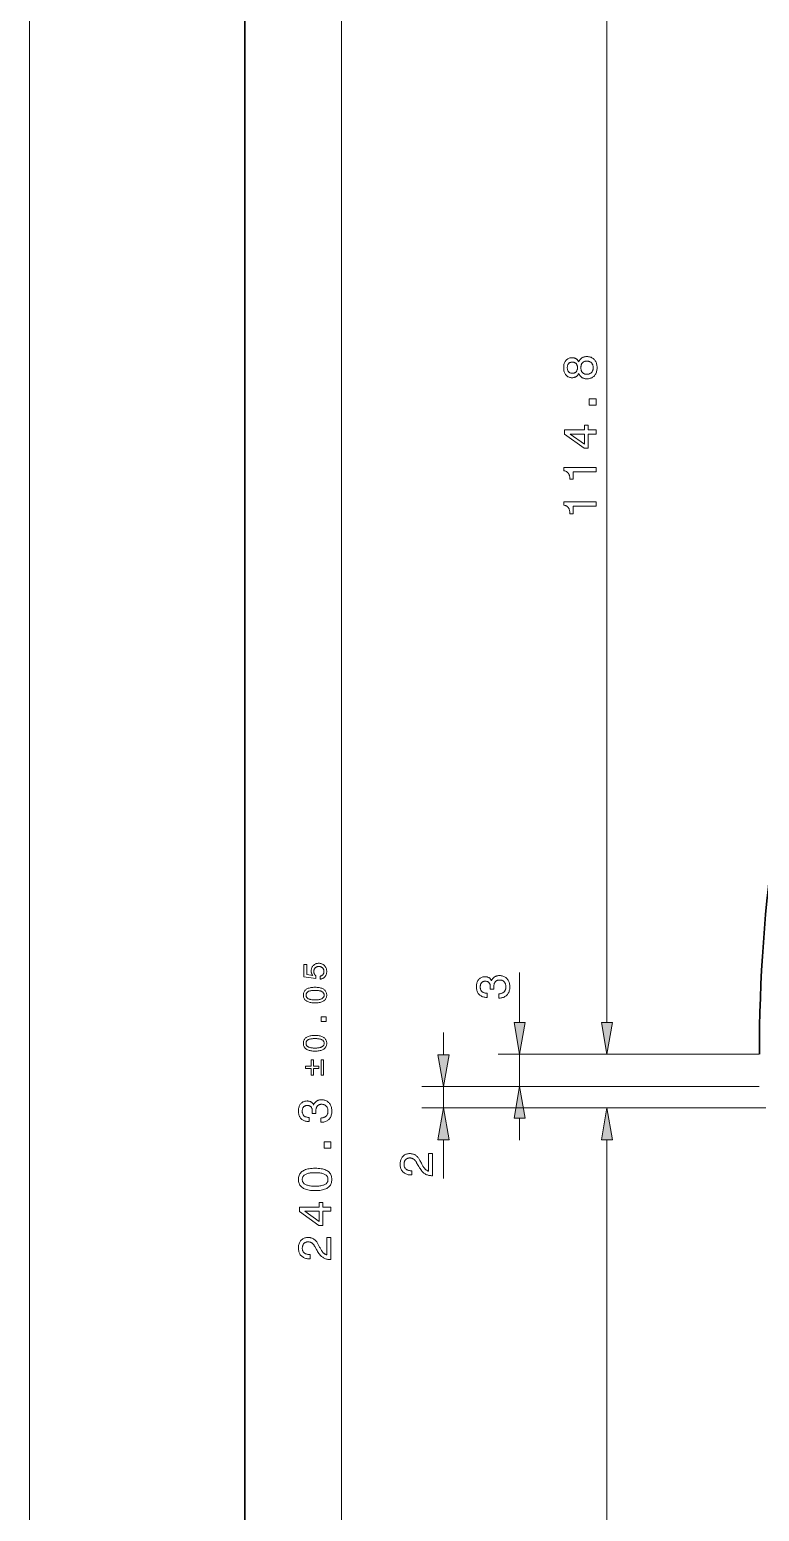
# Model space of a CAD drawing. Extents: x 0 to 297, y 0 to 420.
# Drawn here: x 0 to 67.8, y 210 to 347.7 of the extents above; entities that cross this region are included whole.
import ezdxf

# ---------------------------------------------------------------- set-up
doc = ezdxf.new("R2010")
doc.units = 0

msp = doc.modelspace()

# ---------------------------------------------------------------- linework, layer by layer
at = {"color": 7, "lineweight": 13}
for p, q in [((0, 0), (0, 420)), ((28.98, 129.94), (28.98, 364.34)), ((53.62, 255.44), (53.62, 364.34)), ((67.77, 252.49), (43.51, 252.49)), ((67.77, 249.49), (36.43, 249.49)), ((67.77, 249.49), (43.51, 249.49)), ((68.37, 247.49), (36.43, 247.49)), ((53.62, 147.94), (53.62, 244.54))]:
    msp.add_line(p, q, dxfattribs=at)
at = {"color": 7, "lineweight": 30}
msp.add_line((20, 5), (20, 415), dxfattribs=at)
at = {"color": 7, "lineweight": 13, "ltscale": 0.116125}
msp.add_line((45.51, 255.44), (45.51, 260.09), dxfattribs=at)
at = {"color": 7, "lineweight": 13, "ltscale": 0.051139}
for p, q in [((38.43, 252.44), (38.43, 254.49)), ((45.51, 244.49), (45.51, 246.54))]:
    msp.add_line(p, q, dxfattribs=at)
at = {"color": 7, "lineweight": 13, "ltscale": 0.075}
msp.add_line((45.51, 249.49), (45.51, 252.49), dxfattribs=at)
at = {"color": 7, "lineweight": 13, "ltscale": 0.403971}
msp.add_line((67.77, 252.49), (51.62, 252.49), dxfattribs=at)
at = {"color": 7, "lineweight": 13, "ltscale": 0.05}
msp.add_line((38.43, 247.49), (38.43, 249.49), dxfattribs=at)
at = {"color": 7, "lineweight": 13, "ltscale": 0.418971}
msp.add_line((68.37, 247.49), (51.62, 247.49), dxfattribs=at)
at = {"color": 7, "lineweight": 13, "ltscale": 0.089775}
msp.add_line((38.43, 240.94), (38.43, 244.54), dxfattribs=at)
at = {"color": 7, "lineweight": 13}
for points in [[(51, 315.75), (50.98, 315.71), (50.96, 315.67), (50.94, 315.64), (50.92, 315.6), (50.89, 315.57), (50.87, 315.54), (50.84, 315.52), (50.81, 315.49), (50.79, 315.47), (50.75, 315.45), (50.72, 315.43), (50.69, 315.41), (50.65, 315.4), (50.62, 315.39), (50.58, 315.38), (50.54, 315.37), (50.5, 315.36), (50.46, 315.35), (50.42, 315.35), (50.37, 315.35), (50.3, 315.35), (50.24, 315.36), (50.18, 315.37), (50.12, 315.39), (50.06, 315.42), (50, 315.44), (49.95, 315.48), (49.9, 315.52), (49.86, 315.56), (49.81, 315.61), (49.77, 315.66), (49.73, 315.72), (49.7, 315.78), (49.67, 315.84), (49.65, 315.91), (49.63, 315.98), (49.62, 316.05), (49.61, 316.12), (49.6, 316.2), (49.6, 316.28), (49.6, 316.36), (49.61, 316.44), (49.62, 316.52), (49.63, 316.59), (49.65, 316.66), (49.67, 316.73), (49.7, 316.79), (49.73, 316.85), (49.77, 316.9), (49.81, 316.96), (49.86, 317), (49.9, 317.05), (49.95, 317.09), (50, 317.12), (50.06, 317.15), (50.12, 317.17), (50.18, 317.19), (50.24, 317.2), (50.3, 317.21), (50.37, 317.21), (50.42, 317.21), (50.46, 317.21), (50.5, 317.2), (50.54, 317.2), (50.58, 317.19), (50.62, 317.18), (50.66, 317.16), (50.69, 317.15), (50.72, 317.13), (50.76, 317.12), (50.79, 317.09), (50.82, 317.07), (50.84, 317.05), (50.87, 317.02), (50.9, 316.99), (50.92, 316.96), (50.94, 316.93), (50.96, 316.89), (50.98, 316.86), (51, 316.82), (51.02, 316.87), (51.04, 316.91), (51.07, 316.95), (51.09, 317), (51.12, 317.03), (51.15, 317.07), (51.18, 317.1), (51.21, 317.13), (51.25, 317.16), (51.29, 317.19), (51.33, 317.21), (51.37, 317.24), (51.41, 317.25), (51.45, 317.27), (51.5, 317.28), (51.55, 317.3), (51.6, 317.3), (51.65, 317.31), (51.7, 317.31), (51.76, 317.32), (51.84, 317.31), (51.92, 317.3), (52, 317.29), (52.07, 317.27), (52.14, 317.25), (52.21, 317.21), (52.28, 317.18), (52.34, 317.14), (52.39, 317.09), (52.45, 317.04), (52.49, 316.98), (52.54, 316.92), (52.58, 316.85), (52.61, 316.78), (52.64, 316.71), (52.66, 316.63), (52.68, 316.55), (52.69, 316.46), (52.7, 316.38), (52.7, 316.28), (52.7, 316.19), (52.69, 316.1), (52.68, 316.02), (52.66, 315.93), (52.64, 315.86), (52.61, 315.78), (52.58, 315.71), (52.54, 315.65), (52.49, 315.59), (52.45, 315.53), (52.39, 315.48), (52.34, 315.43), (52.28, 315.39), (52.21, 315.35), (52.14, 315.32), (52.07, 315.3), (52, 315.28), (51.92, 315.26), (51.84, 315.25), (51.76, 315.25), (51.7, 315.25), (51.65, 315.26), (51.6, 315.26), (51.55, 315.27), (51.5, 315.28), (51.45, 315.3), (51.41, 315.31), (51.37, 315.33), (51.33, 315.35), (51.29, 315.38), (51.25, 315.4), (51.21, 315.43), (51.18, 315.46), (51.15, 315.5), (51.12, 315.53), (51.09, 315.57), (51.07, 315.61), (51.04, 315.65), (51.02, 315.7)], [(50.4, 315.76), (50.45, 315.76), (50.49, 315.77), (50.53, 315.77), (50.56, 315.78), (50.6, 315.8), (50.63, 315.81), (50.66, 315.83), (50.69, 315.85), (50.72, 315.88), (50.75, 315.9), (50.78, 315.93), (50.8, 315.96), (50.82, 316), (50.83, 316.03), (50.85, 316.07), (50.86, 316.11), (50.87, 316.15), (50.88, 316.19), (50.88, 316.24), (50.88, 316.28), (50.88, 316.33), (50.88, 316.37), (50.87, 316.42), (50.86, 316.46), (50.85, 316.5), (50.83, 316.53), (50.82, 316.57), (50.8, 316.6), (50.78, 316.63), (50.75, 316.66), (50.72, 316.69), (50.69, 316.71), (50.66, 316.74), (50.63, 316.75), (50.6, 316.77), (50.56, 316.78), (50.53, 316.79), (50.49, 316.8), (50.45, 316.8), (50.4, 316.81), (50.36, 316.8), (50.32, 316.8), (50.28, 316.79), (50.25, 316.78), (50.21, 316.77), (50.18, 316.76), (50.15, 316.74), (50.12, 316.72), (50.09, 316.69), (50.07, 316.67), (50.04, 316.64), (50.02, 316.61), (50, 316.57), (49.99, 316.54), (49.97, 316.5), (49.96, 316.46), (49.95, 316.42), (49.95, 316.38), (49.94, 316.33), (49.94, 316.28), (49.94, 316.23), (49.95, 316.19), (49.95, 316.15), (49.96, 316.1), (49.97, 316.07), (49.99, 316.03), (50, 315.99), (50.02, 315.96), (50.04, 315.93), (50.07, 315.9), (50.09, 315.87), (50.12, 315.85), (50.15, 315.83), (50.18, 315.81), (50.21, 315.8), (50.25, 315.78), (50.28, 315.77), (50.32, 315.77), (50.36, 315.76)], [(51.75, 315.67), (51.8, 315.67), (51.85, 315.67), (51.9, 315.68), (51.95, 315.69), (51.99, 315.71), (52.04, 315.73), (52.07, 315.75), (52.11, 315.77), (52.15, 315.8), (52.18, 315.83), (52.21, 315.87), (52.24, 315.9), (52.26, 315.94), (52.28, 315.98), (52.3, 316.03), (52.31, 316.07), (52.33, 316.12), (52.33, 316.17), (52.34, 316.23), (52.34, 316.28), (52.34, 316.34), (52.33, 316.39), (52.33, 316.44), (52.31, 316.49), (52.3, 316.54), (52.28, 316.58), (52.26, 316.62), (52.24, 316.66), (52.21, 316.7), (52.18, 316.73), (52.15, 316.77), (52.11, 316.79), (52.07, 316.82), (52.04, 316.84), (51.99, 316.86), (51.95, 316.87), (51.9, 316.89), (51.85, 316.89), (51.8, 316.9), (51.75, 316.9), (51.7, 316.9), (51.65, 316.89), (51.6, 316.89), (51.56, 316.87), (51.52, 316.86), (51.48, 316.84), (51.44, 316.82), (51.41, 316.79), (51.37, 316.77), (51.34, 316.74), (51.32, 316.7), (51.29, 316.66), (51.27, 316.63), (51.25, 316.58), (51.23, 316.54), (51.22, 316.49), (51.21, 316.44), (51.2, 316.39), (51.2, 316.34), (51.2, 316.28), (51.2, 316.23), (51.2, 316.17), (51.21, 316.12), (51.22, 316.07), (51.23, 316.03), (51.25, 315.98), (51.27, 315.94), (51.29, 315.9), (51.32, 315.87), (51.34, 315.83), (51.37, 315.8), (51.41, 315.77), (51.44, 315.75), (51.48, 315.73), (51.52, 315.71), (51.56, 315.69), (51.6, 315.68), (51.65, 315.67), (51.7, 315.67)], [(52.62, 312.79), (51.97, 312.79), (51.97, 313.38), (52.62, 313.38)], [(52.62, 310.12), (51.87, 310.12), (51.87, 308.81), (51.49, 308.81), (49.68, 310.12), (49.68, 310.51), (51.53, 310.51), (51.53, 310.94), (51.87, 310.94), (51.87, 310.51), (52.62, 310.51)], [(51.53, 309.17), (51.53, 310.12), (50.19, 310.12)], [(52.62, 306.61), (50.48, 306.61), (50.48, 305.91), (50.18, 305.91), (50.17, 305.99), (50.17, 306.06), (50.16, 306.13), (50.15, 306.19), (50.14, 306.25), (50.12, 306.3), (50.1, 306.36), (50.08, 306.4), (50.06, 306.45), (50.03, 306.49), (50.01, 306.52), (49.97, 306.55), (49.94, 306.58), (49.9, 306.61), (49.86, 306.64), (49.81, 306.66), (49.76, 306.67), (49.71, 306.69), (49.66, 306.7), (49.6, 306.71), (49.6, 307), (52.62, 307)], [(52.62, 303.41), (50.48, 303.41), (50.48, 302.71), (50.18, 302.71), (50.17, 302.79), (50.17, 302.86), (50.16, 302.93), (50.15, 302.99), (50.14, 303.05), (50.12, 303.11), (50.1, 303.16), (50.08, 303.2), (50.06, 303.25), (50.03, 303.29), (50.01, 303.32), (49.97, 303.36), (49.94, 303.39), (49.9, 303.41), (49.86, 303.44), (49.81, 303.46), (49.76, 303.48), (49.71, 303.49), (49.66, 303.5), (49.6, 303.51), (49.6, 303.81), (52.62, 303.81)], [(26.98, 259.46), (26.98, 259.75), (27.02, 259.75), (27.05, 259.76), (27.08, 259.77), (27.1, 259.78), (27.13, 259.79), (27.15, 259.81), (27.18, 259.82), (27.2, 259.84), (27.22, 259.86), (27.24, 259.88), (27.26, 259.9), (27.27, 259.93), (27.29, 259.95), (27.3, 259.98), (27.31, 260.01), (27.32, 260.04), (27.32, 260.07), (27.33, 260.1), (27.33, 260.13), (27.33, 260.17), (27.33, 260.21), (27.33, 260.25), (27.32, 260.29), (27.31, 260.32), (27.3, 260.36), (27.29, 260.39), (27.27, 260.42), (27.25, 260.45), (27.23, 260.48), (27.2, 260.51), (27.18, 260.53), (27.15, 260.55), (27.12, 260.57), (27.09, 260.59), (27.05, 260.6), (27.02, 260.61), (26.98, 260.62), (26.95, 260.63), (26.91, 260.63), (26.87, 260.63), (26.82, 260.63), (26.78, 260.63), (26.74, 260.62), (26.71, 260.61), (26.67, 260.6), (26.64, 260.59), (26.61, 260.57), (26.58, 260.55), (26.55, 260.53), (26.52, 260.51), (26.5, 260.48), (26.48, 260.45), (26.46, 260.42), (26.44, 260.39), (26.43, 260.36), (26.42, 260.32), (26.41, 260.29), (26.4, 260.25), (26.4, 260.21), (26.4, 260.17), (26.4, 260.14), (26.4, 260.12), (26.4, 260.09), (26.41, 260.07), (26.41, 260.05), (26.42, 260.03), (26.42, 260), (26.43, 259.98), (26.44, 259.96), (26.45, 259.94), (26.46, 259.92), (26.47, 259.9), (26.48, 259.88), (26.49, 259.87), (26.51, 259.85), (26.52, 259.83), (26.54, 259.81), (26.55, 259.8), (26.57, 259.78), (26.59, 259.77), (26.59, 259.53), (25.48, 259.69), (25.48, 260.81), (25.73, 260.81), (25.73, 259.89), (26.29, 259.81), (26.28, 259.82), (26.27, 259.84), (26.25, 259.86), (26.24, 259.87), (26.23, 259.89), (26.22, 259.91), (26.21, 259.93), (26.21, 259.95), (26.2, 259.97), (26.19, 259.99), (26.18, 260.01), (26.18, 260.03), (26.17, 260.05), (26.17, 260.07), (26.16, 260.09), (26.16, 260.12), (26.16, 260.14), (26.16, 260.16), (26.16, 260.19), (26.16, 260.21), (26.16, 260.27), (26.16, 260.33), (26.17, 260.39), (26.19, 260.45), (26.2, 260.5), (26.22, 260.55), (26.25, 260.6), (26.28, 260.65), (26.31, 260.69), (26.35, 260.73), (26.39, 260.77), (26.43, 260.8), (26.47, 260.83), (26.52, 260.86), (26.57, 260.88), (26.62, 260.9), (26.67, 260.91), (26.73, 260.92), (26.79, 260.93), (26.85, 260.93), (26.92, 260.93), (26.98, 260.92), (27.04, 260.91), (27.1, 260.89), (27.15, 260.88), (27.2, 260.85), (27.25, 260.83), (27.3, 260.79), (27.34, 260.76), (27.39, 260.72), (27.43, 260.68), (27.46, 260.63), (27.49, 260.58), (27.52, 260.53), (27.54, 260.48), (27.56, 260.42), (27.57, 260.36), (27.58, 260.3), (27.59, 260.24), (27.59, 260.17), (27.59, 260.12), (27.58, 260.06), (27.58, 260.01), (27.56, 259.95), (27.55, 259.9), (27.53, 259.86), (27.51, 259.81), (27.48, 259.76), (27.46, 259.72), (27.42, 259.68), (27.39, 259.65), (27.35, 259.61), (27.31, 259.58), (27.27, 259.55), (27.23, 259.53), (27.19, 259.51), (27.14, 259.49), (27.09, 259.48), (27.04, 259.47)], [(43.57, 257.7), (43.57, 258.1), (43.63, 258.1), (43.69, 258.11), (43.75, 258.12), (43.8, 258.13), (43.85, 258.15), (43.9, 258.16), (43.94, 258.19), (43.99, 258.21), (44.03, 258.24), (44.06, 258.27), (44.09, 258.31), (44.12, 258.35), (44.15, 258.39), (44.17, 258.43), (44.19, 258.47), (44.21, 258.52), (44.22, 258.57), (44.23, 258.63), (44.23, 258.68), (44.24, 258.74), (44.23, 258.8), (44.23, 258.85), (44.22, 258.91), (44.21, 258.96), (44.2, 259.01), (44.18, 259.05), (44.16, 259.09), (44.13, 259.13), (44.11, 259.17), (44.08, 259.21), (44.04, 259.24), (44.01, 259.27), (43.97, 259.29), (43.93, 259.32), (43.89, 259.33), (43.85, 259.35), (43.8, 259.36), (43.75, 259.37), (43.7, 259.37), (43.64, 259.38), (43.59, 259.37), (43.55, 259.37), (43.5, 259.36), (43.46, 259.35), (43.42, 259.33), (43.38, 259.32), (43.35, 259.29), (43.31, 259.27), (43.28, 259.24), (43.25, 259.21), (43.23, 259.17), (43.2, 259.14), (43.18, 259.1), (43.16, 259.05), (43.15, 259.01), (43.13, 258.96), (43.12, 258.91), (43.12, 258.85), (43.11, 258.8), (43.11, 258.74), (43.11, 258.73), (43.11, 258.72), (43.11, 258.71), (43.11, 258.7), (43.11, 258.69), (43.11, 258.69), (43.11, 258.68), (43.11, 258.67), (43.11, 258.66), (43.11, 258.65), (43.11, 258.64), (43.11, 258.63), (43.12, 258.62), (43.12, 258.61), (43.12, 258.6), (43.12, 258.58), (43.12, 258.57), (43.12, 258.56), (43.12, 258.54), (43.12, 258.53), (42.78, 258.53), (42.78, 258.54), (42.78, 258.55), (42.78, 258.55), (42.78, 258.56), (42.78, 258.57), (42.78, 258.58), (42.78, 258.59), (42.78, 258.6), (42.78, 258.61), (42.78, 258.62), (42.78, 258.62), (42.78, 258.63), (42.78, 258.64), (42.78, 258.65), (42.78, 258.66), (42.78, 258.66), (42.78, 258.67), (42.78, 258.68), (42.78, 258.69), (42.78, 258.69), (42.78, 258.75), (42.78, 258.8), (42.77, 258.85), (42.77, 258.9), (42.76, 258.95), (42.74, 258.99), (42.73, 259.03), (42.71, 259.06), (42.69, 259.09), (42.67, 259.12), (42.65, 259.15), (42.62, 259.17), (42.59, 259.2), (42.56, 259.21), (42.53, 259.23), (42.49, 259.24), (42.45, 259.25), (42.41, 259.26), (42.37, 259.26), (42.32, 259.26), (42.27, 259.26), (42.23, 259.26), (42.19, 259.25), (42.15, 259.24), (42.12, 259.23), (42.08, 259.22), (42.05, 259.2), (42.02, 259.18), (41.99, 259.15), (41.97, 259.13), (41.95, 259.1), (41.93, 259.07), (41.91, 259.04), (41.89, 259), (41.88, 258.96), (41.87, 258.92), (41.86, 258.88), (41.85, 258.83), (41.85, 258.79), (41.85, 258.74), (41.85, 258.68), (41.85, 258.63), (41.86, 258.58), (41.87, 258.53), (41.89, 258.49), (41.91, 258.44), (41.93, 258.4), (41.95, 258.37), (41.98, 258.33), (42.01, 258.3), (42.04, 258.27), (42.08, 258.25), (42.12, 258.23), (42.16, 258.21), (42.21, 258.19), (42.26, 258.18), (42.31, 258.17), (42.37, 258.16), (42.42, 258.16), (42.49, 258.15), (42.49, 257.77), (42.46, 257.77), (42.37, 257.77), (42.29, 257.78), (42.21, 257.79), (42.13, 257.81), (42.06, 257.83), (41.99, 257.86), (41.93, 257.9), (41.87, 257.93), (41.81, 257.98), (41.75, 258.03), (41.7, 258.08), (41.66, 258.14), (41.62, 258.2), (41.59, 258.26), (41.56, 258.33), (41.53, 258.4), (41.52, 258.47), (41.5, 258.55), (41.5, 258.63), (41.49, 258.72), (41.49, 258.81), (41.5, 258.89), (41.51, 258.97), (41.53, 259.05), (41.55, 259.12), (41.57, 259.19), (41.6, 259.26), (41.63, 259.32), (41.67, 259.38), (41.71, 259.43), (41.75, 259.48), (41.8, 259.52), (41.85, 259.56), (41.9, 259.59), (41.96, 259.62), (42.02, 259.64), (42.09, 259.66), (42.15, 259.67), (42.23, 259.68), (42.3, 259.68), (42.34, 259.68), (42.38, 259.68), (42.42, 259.67), (42.46, 259.67), (42.5, 259.66), (42.54, 259.65), (42.57, 259.64), (42.61, 259.62), (42.64, 259.6), (42.67, 259.59), (42.7, 259.57), (42.73, 259.54), (42.76, 259.52), (42.78, 259.49), (42.81, 259.47), (42.83, 259.44), (42.85, 259.41), (42.87, 259.37), (42.89, 259.34), (42.91, 259.3), (42.92, 259.35), (42.94, 259.39), (42.97, 259.44), (42.99, 259.48), (43.02, 259.52), (43.05, 259.55), (43.08, 259.58), (43.11, 259.62), (43.14, 259.64), (43.18, 259.67), (43.22, 259.69), (43.26, 259.72), (43.3, 259.73), (43.35, 259.75), (43.39, 259.76), (43.44, 259.78), (43.49, 259.78), (43.54, 259.79), (43.59, 259.79), (43.64, 259.8), (43.73, 259.79), (43.81, 259.78), (43.89, 259.77), (43.96, 259.75), (44.03, 259.72), (44.1, 259.69), (44.16, 259.65), (44.23, 259.61), (44.28, 259.56), (44.34, 259.5), (44.39, 259.44), (44.43, 259.38), (44.47, 259.31), (44.5, 259.23), (44.53, 259.16), (44.56, 259.08), (44.57, 258.99), (44.59, 258.9), (44.6, 258.81), (44.6, 258.72), (44.6, 258.63), (44.59, 258.54), (44.57, 258.46), (44.55, 258.38), (44.53, 258.3), (44.5, 258.23), (44.46, 258.16), (44.42, 258.09), (44.38, 258.03), (44.33, 257.98), (44.27, 257.92), (44.21, 257.88), (44.15, 257.84), (44.08, 257.8), (44.01, 257.77), (43.93, 257.74), (43.86, 257.73), (43.78, 257.71), (43.69, 257.7), (43.6, 257.7)], [(26.51, 257.25), (26.4, 257.25), (26.3, 257.25), (26.21, 257.26), (26.12, 257.28), (26.04, 257.29), (25.96, 257.31), (25.89, 257.34), (25.82, 257.37), (25.75, 257.4), (25.7, 257.43), (25.64, 257.47), (25.6, 257.51), (25.55, 257.56), (25.52, 257.61), (25.49, 257.66), (25.46, 257.72), (25.44, 257.78), (25.43, 257.84), (25.42, 257.9), (25.42, 257.97), (25.42, 258.04), (25.43, 258.11), (25.44, 258.17), (25.46, 258.23), (25.49, 258.29), (25.52, 258.34), (25.55, 258.39), (25.59, 258.44), (25.64, 258.48), (25.69, 258.52), (25.75, 258.55), (25.81, 258.58), (25.88, 258.61), (25.96, 258.63), (26.04, 258.65), (26.12, 258.67), (26.21, 258.68), (26.3, 258.69), (26.4, 258.7), (26.51, 258.7), (26.61, 258.7), (26.71, 258.69), (26.8, 258.68), (26.89, 258.67), (26.98, 258.65), (27.06, 258.63), (27.13, 258.61), (27.2, 258.58), (27.26, 258.55), (27.32, 258.52), (27.37, 258.48), (27.42, 258.44), (27.46, 258.39), (27.49, 258.34), (27.52, 258.29), (27.55, 258.23), (27.57, 258.17), (27.58, 258.11), (27.59, 258.04), (27.59, 257.97), (27.59, 257.9), (27.58, 257.84), (27.57, 257.78), (27.55, 257.72), (27.52, 257.66), (27.49, 257.61), (27.46, 257.56), (27.41, 257.51), (27.37, 257.47), (27.32, 257.43), (27.26, 257.4), (27.19, 257.37), (27.13, 257.34), (27.05, 257.31), (26.98, 257.29), (26.89, 257.28), (26.8, 257.26), (26.71, 257.25), (26.61, 257.25)], [(26.51, 257.54), (26.59, 257.54), (26.67, 257.54), (26.75, 257.55), (26.82, 257.55), (26.88, 257.56), (26.94, 257.57), (27, 257.59), (27.05, 257.6), (27.1, 257.62), (27.14, 257.64), (27.18, 257.66), (27.21, 257.69), (27.24, 257.72), (27.27, 257.75), (27.29, 257.78), (27.31, 257.81), (27.33, 257.85), (27.34, 257.89), (27.34, 257.93), (27.34, 257.97), (27.34, 258.02), (27.34, 258.06), (27.33, 258.1), (27.31, 258.14), (27.29, 258.17), (27.27, 258.2), (27.25, 258.23), (27.22, 258.26), (27.18, 258.28), (27.14, 258.31), (27.1, 258.33), (27.06, 258.34), (27, 258.36), (26.95, 258.37), (26.89, 258.38), (26.82, 258.39), (26.75, 258.4), (26.67, 258.41), (26.59, 258.41), (26.51, 258.41), (26.42, 258.41), (26.34, 258.41), (26.26, 258.4), (26.19, 258.39), (26.13, 258.38), (26.07, 258.37), (26.01, 258.36), (25.96, 258.34), (25.91, 258.33), (25.87, 258.31), (25.83, 258.28), (25.8, 258.26), (25.77, 258.23), (25.74, 258.2), (25.72, 258.17), (25.7, 258.14), (25.69, 258.1), (25.68, 258.06), (25.67, 258.02), (25.67, 257.97), (25.67, 257.93), (25.68, 257.89), (25.69, 257.85), (25.7, 257.81), (25.72, 257.78), (25.74, 257.75), (25.77, 257.72), (25.8, 257.69), (25.83, 257.66), (25.87, 257.64), (25.91, 257.62), (25.96, 257.6), (26.01, 257.59), (26.07, 257.57), (26.13, 257.56), (26.2, 257.55), (26.27, 257.55), (26.34, 257.54), (26.42, 257.54)], [(27.53, 255.53), (27.08, 255.53), (27.08, 255.95), (27.53, 255.95)], [(44.99, 255.44), (45.51, 252.49), (46.03, 255.44)], [(53.1, 255.44), (53.62, 252.49), (54.14, 255.44)], [(26.51, 252.77), (26.4, 252.77), (26.3, 252.78), (26.21, 252.79), (26.12, 252.8), (26.04, 252.82), (25.96, 252.84), (25.89, 252.86), (25.82, 252.89), (25.75, 252.92), (25.7, 252.96), (25.64, 252.99), (25.6, 253.04), (25.55, 253.08), (25.52, 253.13), (25.49, 253.18), (25.46, 253.24), (25.44, 253.3), (25.43, 253.36), (25.42, 253.43), (25.42, 253.5), (25.42, 253.57), (25.43, 253.63), (25.44, 253.7), (25.46, 253.76), (25.49, 253.81), (25.52, 253.86), (25.55, 253.91), (25.59, 253.96), (25.64, 254), (25.69, 254.04), (25.75, 254.07), (25.81, 254.11), (25.88, 254.13), (25.96, 254.16), (26.04, 254.18), (26.12, 254.19), (26.21, 254.21), (26.3, 254.22), (26.4, 254.22), (26.51, 254.22), (26.61, 254.22), (26.71, 254.22), (26.8, 254.21), (26.89, 254.19), (26.98, 254.18), (27.06, 254.16), (27.13, 254.13), (27.2, 254.11), (27.26, 254.07), (27.32, 254.04), (27.37, 254), (27.42, 253.96), (27.46, 253.91), (27.49, 253.86), (27.52, 253.81), (27.55, 253.76), (27.57, 253.7), (27.58, 253.63), (27.59, 253.57), (27.59, 253.5), (27.59, 253.43), (27.58, 253.36), (27.57, 253.3), (27.55, 253.24), (27.52, 253.18), (27.49, 253.13), (27.46, 253.08), (27.41, 253.04), (27.37, 252.99), (27.32, 252.96), (27.26, 252.92), (27.19, 252.89), (27.13, 252.86), (27.05, 252.84), (26.98, 252.82), (26.89, 252.8), (26.8, 252.79), (26.71, 252.78), (26.61, 252.77)], [(26.51, 253.06), (26.59, 253.06), (26.67, 253.06), (26.75, 253.07), (26.82, 253.08), (26.88, 253.09), (26.94, 253.1), (27, 253.11), (27.05, 253.13), (27.1, 253.14), (27.14, 253.16), (27.18, 253.19), (27.21, 253.21), (27.24, 253.24), (27.27, 253.27), (27.29, 253.3), (27.31, 253.34), (27.33, 253.37), (27.34, 253.41), (27.34, 253.45), (27.34, 253.5), (27.34, 253.54), (27.34, 253.58), (27.33, 253.62), (27.31, 253.66), (27.29, 253.69), (27.27, 253.73), (27.25, 253.75), (27.22, 253.78), (27.18, 253.81), (27.14, 253.83), (27.1, 253.85), (27.06, 253.87), (27, 253.88), (26.95, 253.89), (26.89, 253.91), (26.82, 253.92), (26.75, 253.92), (26.67, 253.93), (26.59, 253.93), (26.51, 253.93), (26.42, 253.93), (26.34, 253.93), (26.26, 253.92), (26.19, 253.92), (26.13, 253.91), (26.07, 253.89), (26.01, 253.88), (25.96, 253.87), (25.91, 253.85), (25.87, 253.83), (25.83, 253.81), (25.8, 253.78), (25.77, 253.75), (25.74, 253.73), (25.72, 253.69), (25.7, 253.66), (25.69, 253.62), (25.68, 253.58), (25.67, 253.54), (25.67, 253.5), (25.67, 253.45), (25.68, 253.41), (25.69, 253.37), (25.7, 253.34), (25.72, 253.3), (25.74, 253.27), (25.77, 253.24), (25.8, 253.21), (25.83, 253.19), (25.87, 253.16), (25.91, 253.14), (25.96, 253.13), (26.01, 253.11), (26.07, 253.1), (26.13, 253.09), (26.2, 253.08), (26.27, 253.07), (26.34, 253.06), (26.42, 253.06)], [(37.91, 252.44), (38.43, 249.49), (38.95, 252.44)], [(26.87, 251.15), (26.35, 251.15), (26.35, 250.55), (26.14, 250.55), (26.14, 251.15), (25.62, 251.15), (25.62, 251.36), (26.14, 251.36), (26.14, 251.96), (26.35, 251.96), (26.35, 251.36), (26.87, 251.36)], [(27.08, 250.55), (27.08, 251.96), (27.29, 251.96), (27.29, 250.55)], [(46.03, 246.54), (45.51, 249.49), (44.99, 246.54)], [(27.04, 246.16), (27.04, 246.55), (27.1, 246.56), (27.16, 246.56), (27.22, 246.57), (27.27, 246.58), (27.32, 246.6), (27.37, 246.62), (27.41, 246.64), (27.46, 246.67), (27.49, 246.7), (27.53, 246.73), (27.56, 246.76), (27.59, 246.8), (27.62, 246.84), (27.64, 246.88), (27.66, 246.93), (27.68, 246.98), (27.69, 247.03), (27.7, 247.08), (27.7, 247.14), (27.7, 247.2), (27.7, 247.25), (27.7, 247.31), (27.69, 247.36), (27.68, 247.41), (27.67, 247.46), (27.65, 247.51), (27.63, 247.55), (27.6, 247.59), (27.58, 247.63), (27.55, 247.66), (27.51, 247.69), (27.48, 247.72), (27.44, 247.75), (27.4, 247.77), (27.36, 247.79), (27.31, 247.8), (27.27, 247.82), (27.22, 247.82), (27.17, 247.83), (27.11, 247.83), (27.06, 247.83), (27.02, 247.82), (26.97, 247.82), (26.93, 247.8), (26.89, 247.79), (26.85, 247.77), (26.82, 247.75), (26.78, 247.72), (26.75, 247.7), (26.72, 247.66), (26.69, 247.63), (26.67, 247.59), (26.65, 247.55), (26.63, 247.51), (26.62, 247.46), (26.6, 247.41), (26.59, 247.36), (26.59, 247.31), (26.58, 247.25), (26.58, 247.19), (26.58, 247.18), (26.58, 247.18), (26.58, 247.17), (26.58, 247.16), (26.58, 247.15), (26.58, 247.14), (26.58, 247.13), (26.58, 247.12), (26.58, 247.11), (26.58, 247.1), (26.58, 247.09), (26.58, 247.08), (26.58, 247.07), (26.59, 247.06), (26.59, 247.05), (26.59, 247.04), (26.59, 247.02), (26.59, 247.01), (26.59, 247), (26.59, 246.98), (26.25, 246.98), (26.25, 246.99), (26.25, 247), (26.25, 247.01), (26.25, 247.02), (26.25, 247.03), (26.25, 247.04), (26.25, 247.04), (26.25, 247.05), (26.25, 247.06), (26.25, 247.07), (26.25, 247.08), (26.25, 247.09), (26.25, 247.1), (26.25, 247.1), (26.25, 247.11), (26.25, 247.12), (26.25, 247.13), (26.25, 247.13), (26.25, 247.14), (26.25, 247.15), (26.25, 247.21), (26.25, 247.26), (26.24, 247.31), (26.24, 247.36), (26.23, 247.4), (26.21, 247.44), (26.2, 247.48), (26.18, 247.52), (26.16, 247.55), (26.14, 247.58), (26.12, 247.61), (26.09, 247.63), (26.06, 247.65), (26.03, 247.67), (25.99, 247.68), (25.96, 247.7), (25.92, 247.71), (25.88, 247.71), (25.83, 247.72), (25.79, 247.72), (25.74, 247.72), (25.7, 247.71), (25.66, 247.71), (25.62, 247.7), (25.59, 247.69), (25.55, 247.67), (25.52, 247.65), (25.49, 247.63), (25.46, 247.61), (25.44, 247.58), (25.42, 247.56), (25.39, 247.52), (25.38, 247.49), (25.36, 247.46), (25.35, 247.42), (25.34, 247.38), (25.33, 247.34), (25.32, 247.29), (25.32, 247.24), (25.32, 247.19), (25.32, 247.14), (25.32, 247.08), (25.33, 247.03), (25.34, 246.99), (25.36, 246.94), (25.37, 246.9), (25.4, 246.86), (25.42, 246.82), (25.45, 246.79), (25.48, 246.76), (25.51, 246.73), (25.55, 246.7), (25.59, 246.68), (25.63, 246.66), (25.68, 246.65), (25.73, 246.63), (25.78, 246.62), (25.84, 246.61), (25.89, 246.61), (25.96, 246.61), (25.96, 246.23), (25.93, 246.23), (25.84, 246.23), (25.76, 246.24), (25.68, 246.25), (25.6, 246.27), (25.53, 246.29), (25.46, 246.32), (25.4, 246.35), (25.34, 246.39), (25.28, 246.43), (25.22, 246.48), (25.17, 246.53), (25.13, 246.59), (25.09, 246.65), (25.06, 246.71), (25.03, 246.78), (25, 246.85), (24.99, 246.93), (24.97, 247.01), (24.96, 247.09), (24.96, 247.17), (24.96, 247.26), (24.97, 247.35), (24.98, 247.43), (25, 247.51), (25.02, 247.58), (25.04, 247.65), (25.07, 247.71), (25.1, 247.77), (25.13, 247.83), (25.18, 247.88), (25.22, 247.93), (25.27, 247.98), (25.32, 248.01), (25.37, 248.05), (25.43, 248.07), (25.49, 248.1), (25.56, 248.11), (25.62, 248.13), (25.69, 248.13), (25.77, 248.14), (25.81, 248.14), (25.85, 248.13), (25.89, 248.13), (25.93, 248.12), (25.97, 248.11), (26.01, 248.1), (26.04, 248.09), (26.08, 248.08), (26.11, 248.06), (26.14, 248.04), (26.17, 248.02), (26.2, 248), (26.23, 247.98), (26.25, 247.95), (26.28, 247.92), (26.3, 247.89), (26.32, 247.86), (26.34, 247.83), (26.36, 247.79), (26.37, 247.76), (26.39, 247.81), (26.41, 247.85), (26.44, 247.89), (26.46, 247.93), (26.49, 247.97), (26.52, 248.01), (26.55, 248.04), (26.58, 248.07), (26.61, 248.1), (26.65, 248.13), (26.69, 248.15), (26.73, 248.17), (26.77, 248.19), (26.81, 248.21), (26.86, 248.22), (26.91, 248.23), (26.96, 248.24), (27.01, 248.25), (27.06, 248.25), (27.11, 248.25), (27.2, 248.25), (27.28, 248.24), (27.36, 248.22), (27.43, 248.2), (27.5, 248.18), (27.57, 248.14), (27.63, 248.11), (27.69, 248.06), (27.75, 248.01), (27.81, 247.96), (27.86, 247.89), (27.9, 247.83), (27.94, 247.76), (27.97, 247.69), (28, 247.61), (28.03, 247.53), (28.04, 247.45), (28.06, 247.36), (28.06, 247.27), (28.07, 247.17), (28.06, 247.08), (28.06, 246.99), (28.04, 246.91), (28.02, 246.83), (28, 246.75), (27.97, 246.68), (27.93, 246.61), (27.89, 246.55), (27.85, 246.49), (27.8, 246.43), (27.74, 246.38), (27.68, 246.33), (27.62, 246.29), (27.55, 246.25), (27.48, 246.22), (27.4, 246.2), (27.33, 246.18), (27.24, 246.17), (27.16, 246.16), (27.07, 246.16)], [(38.95, 244.54), (38.43, 247.49), (37.91, 244.54)], [(54.14, 244.54), (53.62, 247.49), (53.1, 244.54)], [(27.98, 243.75), (27.34, 243.75), (27.34, 244.34), (27.98, 244.34)], [(37.43, 241.19), (37.42, 241.19), (37.33, 241.19), (37.25, 241.2), (37.16, 241.21), (37.09, 241.22), (37.01, 241.24), (36.94, 241.27), (36.87, 241.29), (36.8, 241.32), (36.74, 241.36), (36.67, 241.4), (36.61, 241.44), (36.56, 241.49), (36.5, 241.55), (36.44, 241.62), (36.38, 241.69), (36.32, 241.77), (36.26, 241.85), (36.2, 241.94), (36.14, 242.04), (36.08, 242.14), (35.94, 242.4), (35.92, 242.44), (35.89, 242.49), (35.87, 242.53), (35.84, 242.56), (35.81, 242.6), (35.78, 242.63), (35.75, 242.66), (35.73, 242.69), (35.7, 242.71), (35.66, 242.73), (35.63, 242.75), (35.6, 242.77), (35.57, 242.79), (35.53, 242.8), (35.5, 242.81), (35.46, 242.82), (35.42, 242.83), (35.38, 242.84), (35.34, 242.84), (35.3, 242.84), (35.25, 242.84), (35.21, 242.83), (35.17, 242.82), (35.13, 242.81), (35.09, 242.8), (35.05, 242.78), (35.01, 242.76), (34.98, 242.73), (34.95, 242.71), (34.92, 242.68), (34.89, 242.64), (34.86, 242.61), (34.84, 242.57), (34.82, 242.53), (34.81, 242.49), (34.79, 242.44), (34.78, 242.39), (34.78, 242.34), (34.77, 242.29), (34.77, 242.24), (34.77, 242.19), (34.78, 242.13), (34.79, 242.09), (34.8, 242.04), (34.82, 242), (34.84, 241.95), (34.86, 241.91), (34.89, 241.88), (34.92, 241.84), (34.96, 241.81), (34.99, 241.78), (35.04, 241.75), (35.08, 241.73), (35.13, 241.71), (35.18, 241.69), (35.23, 241.68), (35.28, 241.67), (35.34, 241.66), (35.4, 241.65), (35.47, 241.65), (35.5, 241.65), (35.5, 241.26), (35.44, 241.26), (35.35, 241.26), (35.26, 241.27), (35.17, 241.28), (35.09, 241.3), (35.02, 241.33), (34.94, 241.36), (34.87, 241.39), (34.81, 241.43), (34.75, 241.48), (34.69, 241.53), (34.64, 241.59), (34.59, 241.65), (34.55, 241.71), (34.51, 241.78), (34.48, 241.85), (34.46, 241.92), (34.44, 242), (34.42, 242.08), (34.41, 242.17), (34.41, 242.26), (34.41, 242.35), (34.42, 242.43), (34.43, 242.51), (34.45, 242.59), (34.47, 242.66), (34.5, 242.73), (34.53, 242.8), (34.57, 242.86), (34.61, 242.92), (34.66, 242.98), (34.71, 243.03), (34.76, 243.08), (34.82, 243.12), (34.88, 243.15), (34.94, 243.18), (35.01, 243.21), (35.08, 243.23), (35.15, 243.24), (35.23, 243.25), (35.31, 243.25), (35.37, 243.25), (35.43, 243.24), (35.48, 243.24), (35.54, 243.22), (35.6, 243.21), (35.65, 243.19), (35.7, 243.17), (35.75, 243.15), (35.8, 243.12), (35.85, 243.09), (35.89, 243.06), (35.94, 243.02), (35.98, 242.98), (36.02, 242.94), (36.07, 242.89), (36.11, 242.84), (36.14, 242.78), (36.18, 242.73), (36.22, 242.67), (36.25, 242.6), (36.38, 242.35), (36.42, 242.28), (36.45, 242.21), (36.49, 242.15), (36.52, 242.09), (36.56, 242.04), (36.59, 241.99), (36.63, 241.94), (36.66, 241.9), (36.69, 241.86), (36.72, 241.83), (36.75, 241.8), (36.78, 241.77), (36.81, 241.75), (36.85, 241.72), (36.88, 241.7), (36.91, 241.68), (36.95, 241.66), (36.99, 241.65), (37.02, 241.63), (37.06, 241.62), (37.06, 243.25), (37.43, 243.25)], [(26.52, 239.81), (26.37, 239.81), (26.23, 239.82), (26.09, 239.83), (25.97, 239.85), (25.85, 239.87), (25.74, 239.9), (25.63, 239.94), (25.53, 239.98), (25.44, 240.02), (25.36, 240.07), (25.28, 240.13), (25.22, 240.19), (25.16, 240.25), (25.11, 240.32), (25.06, 240.4), (25.03, 240.48), (25, 240.56), (24.98, 240.65), (24.97, 240.75), (24.96, 240.85), (24.97, 240.95), (24.98, 241.04), (25, 241.13), (25.03, 241.22), (25.06, 241.3), (25.1, 241.37), (25.16, 241.44), (25.21, 241.51), (25.28, 241.57), (25.36, 241.62), (25.44, 241.67), (25.53, 241.72), (25.63, 241.76), (25.73, 241.79), (25.84, 241.82), (25.96, 241.84), (26.09, 241.86), (26.23, 241.87), (26.37, 241.88), (26.52, 241.88), (26.67, 241.88), (26.81, 241.87), (26.94, 241.86), (27.07, 241.84), (27.19, 241.82), (27.3, 241.79), (27.41, 241.76), (27.5, 241.72), (27.59, 241.67), (27.68, 241.62), (27.75, 241.57), (27.82, 241.51), (27.88, 241.44), (27.93, 241.37), (27.97, 241.3), (28, 241.22), (28.03, 241.13), (28.05, 241.04), (28.06, 240.95), (28.07, 240.85), (28.06, 240.75), (28.05, 240.65), (28.03, 240.56), (28, 240.48), (27.97, 240.4), (27.93, 240.32), (27.87, 240.25), (27.82, 240.19), (27.75, 240.13), (27.67, 240.07), (27.59, 240.02), (27.5, 239.98), (27.4, 239.94), (27.3, 239.9), (27.19, 239.87), (27.07, 239.85), (26.94, 239.83), (26.81, 239.82), (26.67, 239.81)], [(26.52, 240.22), (26.64, 240.22), (26.75, 240.23), (26.86, 240.23), (26.96, 240.25), (27.05, 240.26), (27.14, 240.28), (27.22, 240.3), (27.3, 240.32), (27.36, 240.34), (27.43, 240.37), (27.48, 240.4), (27.53, 240.44), (27.57, 240.48), (27.61, 240.52), (27.64, 240.57), (27.67, 240.62), (27.69, 240.67), (27.7, 240.72), (27.71, 240.78), (27.71, 240.85), (27.71, 240.91), (27.7, 240.97), (27.69, 241.03), (27.67, 241.08), (27.64, 241.13), (27.61, 241.17), (27.57, 241.22), (27.53, 241.25), (27.48, 241.29), (27.43, 241.32), (27.37, 241.35), (27.3, 241.37), (27.23, 241.4), (27.15, 241.42), (27.06, 241.43), (26.96, 241.45), (26.86, 241.46), (26.75, 241.46), (26.64, 241.47), (26.52, 241.47), (26.4, 241.47), (26.28, 241.46), (26.17, 241.46), (26.07, 241.45), (25.98, 241.43), (25.89, 241.42), (25.81, 241.4), (25.73, 241.37), (25.67, 241.35), (25.61, 241.32), (25.55, 241.29), (25.5, 241.25), (25.46, 241.22), (25.42, 241.17), (25.39, 241.13), (25.37, 241.08), (25.35, 241.03), (25.33, 240.97), (25.32, 240.91), (25.32, 240.85), (25.32, 240.78), (25.33, 240.72), (25.35, 240.67), (25.37, 240.62), (25.39, 240.57), (25.42, 240.52), (25.46, 240.48), (25.5, 240.44), (25.55, 240.4), (25.61, 240.37), (25.67, 240.34), (25.74, 240.32), (25.81, 240.3), (25.89, 240.28), (25.98, 240.26), (26.07, 240.25), (26.17, 240.23), (26.28, 240.23), (26.4, 240.22)], [(27.98, 237.89), (27.24, 237.89), (27.24, 236.57), (26.86, 236.57), (25.05, 237.88), (25.05, 238.27), (26.89, 238.27), (26.89, 238.7), (27.24, 238.7), (27.24, 238.27), (27.98, 238.27)], [(26.89, 236.93), (26.89, 237.89), (25.55, 237.89)], [(27.98, 233.4), (27.97, 233.4), (27.88, 233.4), (27.8, 233.41), (27.71, 233.42), (27.64, 233.43), (27.56, 233.45), (27.49, 233.47), (27.42, 233.5), (27.35, 233.53), (27.29, 233.57), (27.23, 233.61), (27.17, 233.65), (27.11, 233.7), (27.05, 233.76), (26.99, 233.82), (26.93, 233.9), (26.87, 233.97), (26.81, 234.06), (26.75, 234.15), (26.69, 234.25), (26.63, 234.35), (26.49, 234.61), (26.47, 234.65), (26.44, 234.69), (26.42, 234.73), (26.39, 234.77), (26.36, 234.81), (26.33, 234.84), (26.31, 234.87), (26.28, 234.89), (26.25, 234.92), (26.22, 234.94), (26.18, 234.96), (26.15, 234.98), (26.12, 235), (26.08, 235.01), (26.05, 235.02), (26.01, 235.03), (25.97, 235.04), (25.93, 235.04), (25.89, 235.05), (25.85, 235.05), (25.81, 235.05), (25.76, 235.04), (25.72, 235.03), (25.68, 235.02), (25.64, 235.01), (25.6, 234.99), (25.56, 234.97), (25.53, 234.94), (25.5, 234.91), (25.47, 234.88), (25.44, 234.85), (25.41, 234.81), (25.39, 234.78), (25.37, 234.74), (25.36, 234.69), (25.34, 234.65), (25.33, 234.6), (25.33, 234.55), (25.32, 234.5), (25.32, 234.45), (25.32, 234.39), (25.33, 234.34), (25.34, 234.29), (25.35, 234.25), (25.37, 234.2), (25.39, 234.16), (25.41, 234.12), (25.44, 234.08), (25.47, 234.05), (25.51, 234.02), (25.54, 233.99), (25.59, 233.96), (25.63, 233.94), (25.68, 233.92), (25.73, 233.9), (25.78, 233.89), (25.83, 233.87), (25.89, 233.87), (25.95, 233.86), (26.02, 233.86), (26.05, 233.86), (26.05, 233.47), (25.99, 233.47), (25.9, 233.47), (25.81, 233.48), (25.72, 233.49), (25.64, 233.51), (25.57, 233.54), (25.49, 233.57), (25.42, 233.6), (25.36, 233.64), (25.3, 233.69), (25.24, 233.74), (25.19, 233.79), (25.14, 233.85), (25.1, 233.92), (25.06, 233.98), (25.03, 234.06), (25.01, 234.13), (24.99, 234.21), (24.97, 234.29), (24.96, 234.38), (24.96, 234.47), (24.96, 234.56), (24.97, 234.64), (24.98, 234.72), (25, 234.8), (25.02, 234.87), (25.05, 234.94), (25.08, 235.01), (25.12, 235.07), (25.16, 235.13), (25.21, 235.19), (25.26, 235.24), (25.31, 235.28), (25.37, 235.32), (25.43, 235.36), (25.49, 235.39), (25.56, 235.41), (25.63, 235.43), (25.7, 235.45), (25.78, 235.46), (25.86, 235.46), (25.92, 235.46), (25.98, 235.45), (26.04, 235.44), (26.09, 235.43), (26.15, 235.42), (26.2, 235.4), (26.25, 235.38), (26.3, 235.36), (26.35, 235.33), (26.4, 235.3), (26.44, 235.26), (26.49, 235.23), (26.53, 235.19), (26.58, 235.14), (26.62, 235.1), (26.66, 235.05), (26.69, 234.99), (26.73, 234.93), (26.77, 234.87), (26.8, 234.81), (26.93, 234.56), (26.97, 234.49), (27, 234.42), (27.04, 234.36), (27.08, 234.3), (27.11, 234.25), (27.14, 234.2), (27.18, 234.15), (27.21, 234.11), (27.24, 234.07), (27.27, 234.04), (27.3, 234.01), (27.33, 233.98), (27.36, 233.95), (27.4, 233.93), (27.43, 233.91), (27.47, 233.89), (27.5, 233.87), (27.54, 233.86), (27.57, 233.84), (27.61, 233.83), (27.61, 235.46), (27.98, 235.46)]]:
    msp.add_lwpolyline(points, close=True, dxfattribs=at)
at = {"color": 7, "lineweight": 30}
msp.add_arc((212.78, 252.49), 145, 163.5897, 180, dxfattribs=at)
at = {"color": 7, "lineweight": 13}
for points in [[(44.99, 255.44), (45.51, 252.49), (44.99, 255.44), (46.03, 255.44)], [(53.1, 255.44), (53.62, 252.49), (53.1, 255.44), (54.14, 255.44)], [(37.91, 252.44), (38.43, 249.49), (37.91, 252.44), (38.95, 252.44)], [(46.03, 246.54), (45.51, 249.49), (46.03, 246.54), (44.99, 246.54)], [(38.95, 244.54), (38.43, 247.49), (38.95, 244.54), (37.91, 244.54)], [(54.14, 244.54), (53.62, 247.49), (54.14, 244.54), (53.1, 244.54)]]:
    msp.add_solid(points, dxfattribs=at)

doc.saveas('drawing.dxf')
